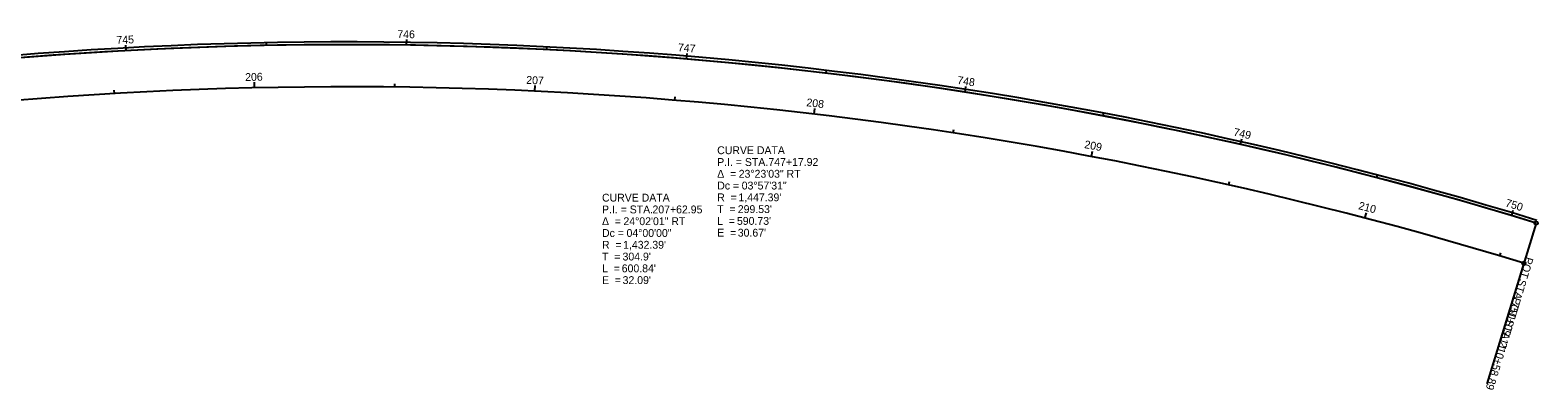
# Model space of a CAD drawing. Extents: x 152040 to 153774, y 329199 to 329827.
# Drawn here: x 153237 to 153774, y 329199 to 329327 of the extents above; entities that cross this region are included whole.
import ezdxf

# ---------------------------------------------------------------- set-up
doc = ezdxf.new("R2010")
doc.units = 0
for name, color, linetype in [('DR_X_Cells', 7, 'Continuous'), ('PV_X_Walk', 7, 'Continuous'), ('RD_X_Cells', 7, 'Continuous'), ('RD_X_Misc_Items', 7, 'Continuous'), ('SC_Scratch1', 7, 'Continuous'), ('UT_X_Electric', 7, 'Continuous'), ('UT_X_Electric_Cells', 7, 'Continuous'), ('UT_X_Sanitary_Cells', 7, 'Continuous'), ('UT_X_Water_Cells', 7, 'Continuous')]:
    doc.layers.add(name, color=color, linetype=linetype)

msp = doc.modelspace()

# ---------------------------------------------------------------- linework, layer by layer
at = {"layer": 'PV_X_Walk'}
msp.add_line((153769.29, 329243.93), (153756.1, 329200.9), dxfattribs=at)
msp.add_circle((153769.29, 329243.93), 0.6, dxfattribs=at)
at = {"layer": 'RD_X_Cells'}
for p, q in [((153270.94, 329319.71), (153270.83, 329321.71)), ((153320.9, 329321.56), (153320.88, 329322.76)), ((153370.9, 329321.68), (153370.93, 329323.68)), ((153420.87, 329320.08), (153420.93, 329321.28)), ((153470.76, 329316.75), (153470.92, 329318.74)), ((153520.5, 329311.7), (153520.64, 329312.89)), ((153570.03, 329304.93), (153570.34, 329306.91)), ((153619.31, 329296.46), (153619.53, 329297.64)), ((153668.26, 329286.29), (153668.7, 329288.24)), ((153716.83, 329274.44), (153717.14, 329275.6)), ((153764.97, 329260.91), (153765.54, 329262.83))]:
    msp.add_line(p, q, dxfattribs=at)
at = {"layer": 'RD_X_Misc_Items'}
for p, q in [((153316.66, 329306.47), (153316.62, 329308.47)), ((153266.71, 329304.45), (153266.64, 329305.65)), ((153366.66, 329306.74), (153366.68, 329307.94)), ((153416.64, 329305.26), (153416.73, 329307.26)), ((153466.53, 329302.05), (153466.63, 329303.24)), ((153516.28, 329297.09), (153516.51, 329299.08)), ((153565.83, 329290.4), (153566.01, 329291.59)), ((153615.11, 329281.99), (153615.48, 329283.95)), ((153664.07, 329271.86), (153664.34, 329273.03)), ((153712.65, 329260.03), (153713.16, 329261.96)), ((153760.79, 329246.51), (153761.13, 329247.66))]:
    msp.add_line(p, q, dxfattribs=at)
at = {"layer": 'UT_X_Electric'}
msp.add_arc((153349.44, 327874.45), 1432.39, 72.95572, 96.98938, dxfattribs=at)
msp.add_arc((153349.44, 327874.45), 1432.39, 72.95572, 96.98938, dxfattribs=at)
at = {"layer": 'UT_X_Electric_Cells'}
msp.add_arc((153349.44, 327874.45), 1447.39, 72.95572, 96.33993, dxfattribs=at)
at = {"layer": 'UT_X_Sanitary_Cells'}
for radius in [1448.39, 1447.39]:
    msp.add_arc((153349.44, 327874.45), radius, 72.95572, 96.98938, dxfattribs=at)
at = {"layer": 'UT_X_Water_Cells'}
msp.add_line((153773.69, 329258.27), (153760.5, 329215.25), dxfattribs=at)
msp.add_circle((153773.69, 329258.27), 0.6, dxfattribs=at)

# ---------------------------------------------------------------- texts
at = {"layer": 'DR_X_Cells'}
for s, p in [('CURVE DATA', (153481.65, 329282.83)), ('P.I. = STA. ', (153481.65, 329278.63)), ('747+17.92', (153499.91, 329278.63)), ('Δ  = ', (153481.65, 329274.43)), ('23°23\'03" RT', (153489.32, 329274.43)), ('Dc = ', (153481.65, 329270.23)), ('03°57\'31"', (153490.39, 329270.23)), ('R  = ', (153481.65, 329266.03)), ("1,447.39'", (153489.23, 329266.03)), ('T  = ', (153481.65, 329261.83)), ('L  = ', (153481.65, 329257.63)), ("590.73'", (153488.69, 329257.63)), ("299.53'", (153488.99, 329261.83)), ('E  = ', (153481.65, 329253.43)), ("30.67'", (153488.99, 329253.43))]:
    msp.add_text(s, height=2.8, dxfattribs=at).set_placement(p)
at = {"layer": 'PV_X_Walk'}
for s, p in [('POT', (153765.68, 329232.02)), (' STA. ', (153763.59, 329225.21)), ('210+58.89', (153760.86, 329216.29))]:
    msp.add_text(s, height=2.8, rotation=252.9557, dxfattribs=at).set_placement(p)
at = {"layer": 'RD_X_Cells'}
for s, rotation, p in [('745', 3.1091, (153267.5, 329322.03)), ('746', 359.1506, (153367.58, 329324.23)), ('747', 355.192, (153467.56, 329319.53)), ('748', 351.2335, (153567.12, 329307.91)), ('749', 347.2749, (153665.57, 329289.46)), ('750', 343.3164, (153762.48, 329264.27))]:
    msp.add_text(s, height=2.8, rotation=rotation, dxfattribs=at).set_placement(p)
at = {"layer": 'RD_X_Misc_Items'}
for s, rotation, p in [('206', 1.3111, (153313.35, 329308.89)), ('207', 357.3111, (153413.51, 329307.91)), ('208', 353.3111, (153513.35, 329299.95)), ('209', 349.3111, (153612.41, 329285.04)), ('210', 345.3111, (153710.12, 329263.27))]:
    msp.add_text(s, height=2.8, rotation=rotation, dxfattribs=at).set_placement(p)
at = {"layer": 'SC_Scratch1'}
for s, p in [('CURVE DATA', (153440.58, 329265.92)), ('Δ  = ', (153440.58, 329257.52)), ('P.I. = STA. ', (153440.58, 329261.72)), ('24°02\'01" RT', (153448.22, 329257.52)), ('207+62.95', (153458.57, 329261.72)), ('Dc = ', (153440.58, 329253.32)), ('04°00\'00"', (153449.32, 329253.32)), ('R  = ', (153440.58, 329249.12)), ("1,432.39'", (153448.11, 329249.12)), ('T  = ', (153440.58, 329244.92)), ("304.9'", (153447.9, 329244.92)), ('L  = ', (153440.58, 329240.72)), ('E  = ', (153440.58, 329236.52)), ("600.84'", (153447.61, 329240.72)), ("32.09'", (153447.92, 329236.52))]:
    msp.add_text(s, height=2.8, dxfattribs=at).set_placement(p)
at = {"layer": 'UT_X_Water_Cells'}
for s, p in [('POT', (153770.09, 329246.4)), (' STA. ', (153767.98, 329239.52)), ('750+09.11', (153765.21, 329230.48))]:
    msp.add_text(s, height=2.8, rotation=252.9557, dxfattribs=at).set_placement(p)

doc.saveas('drawing.dxf')
